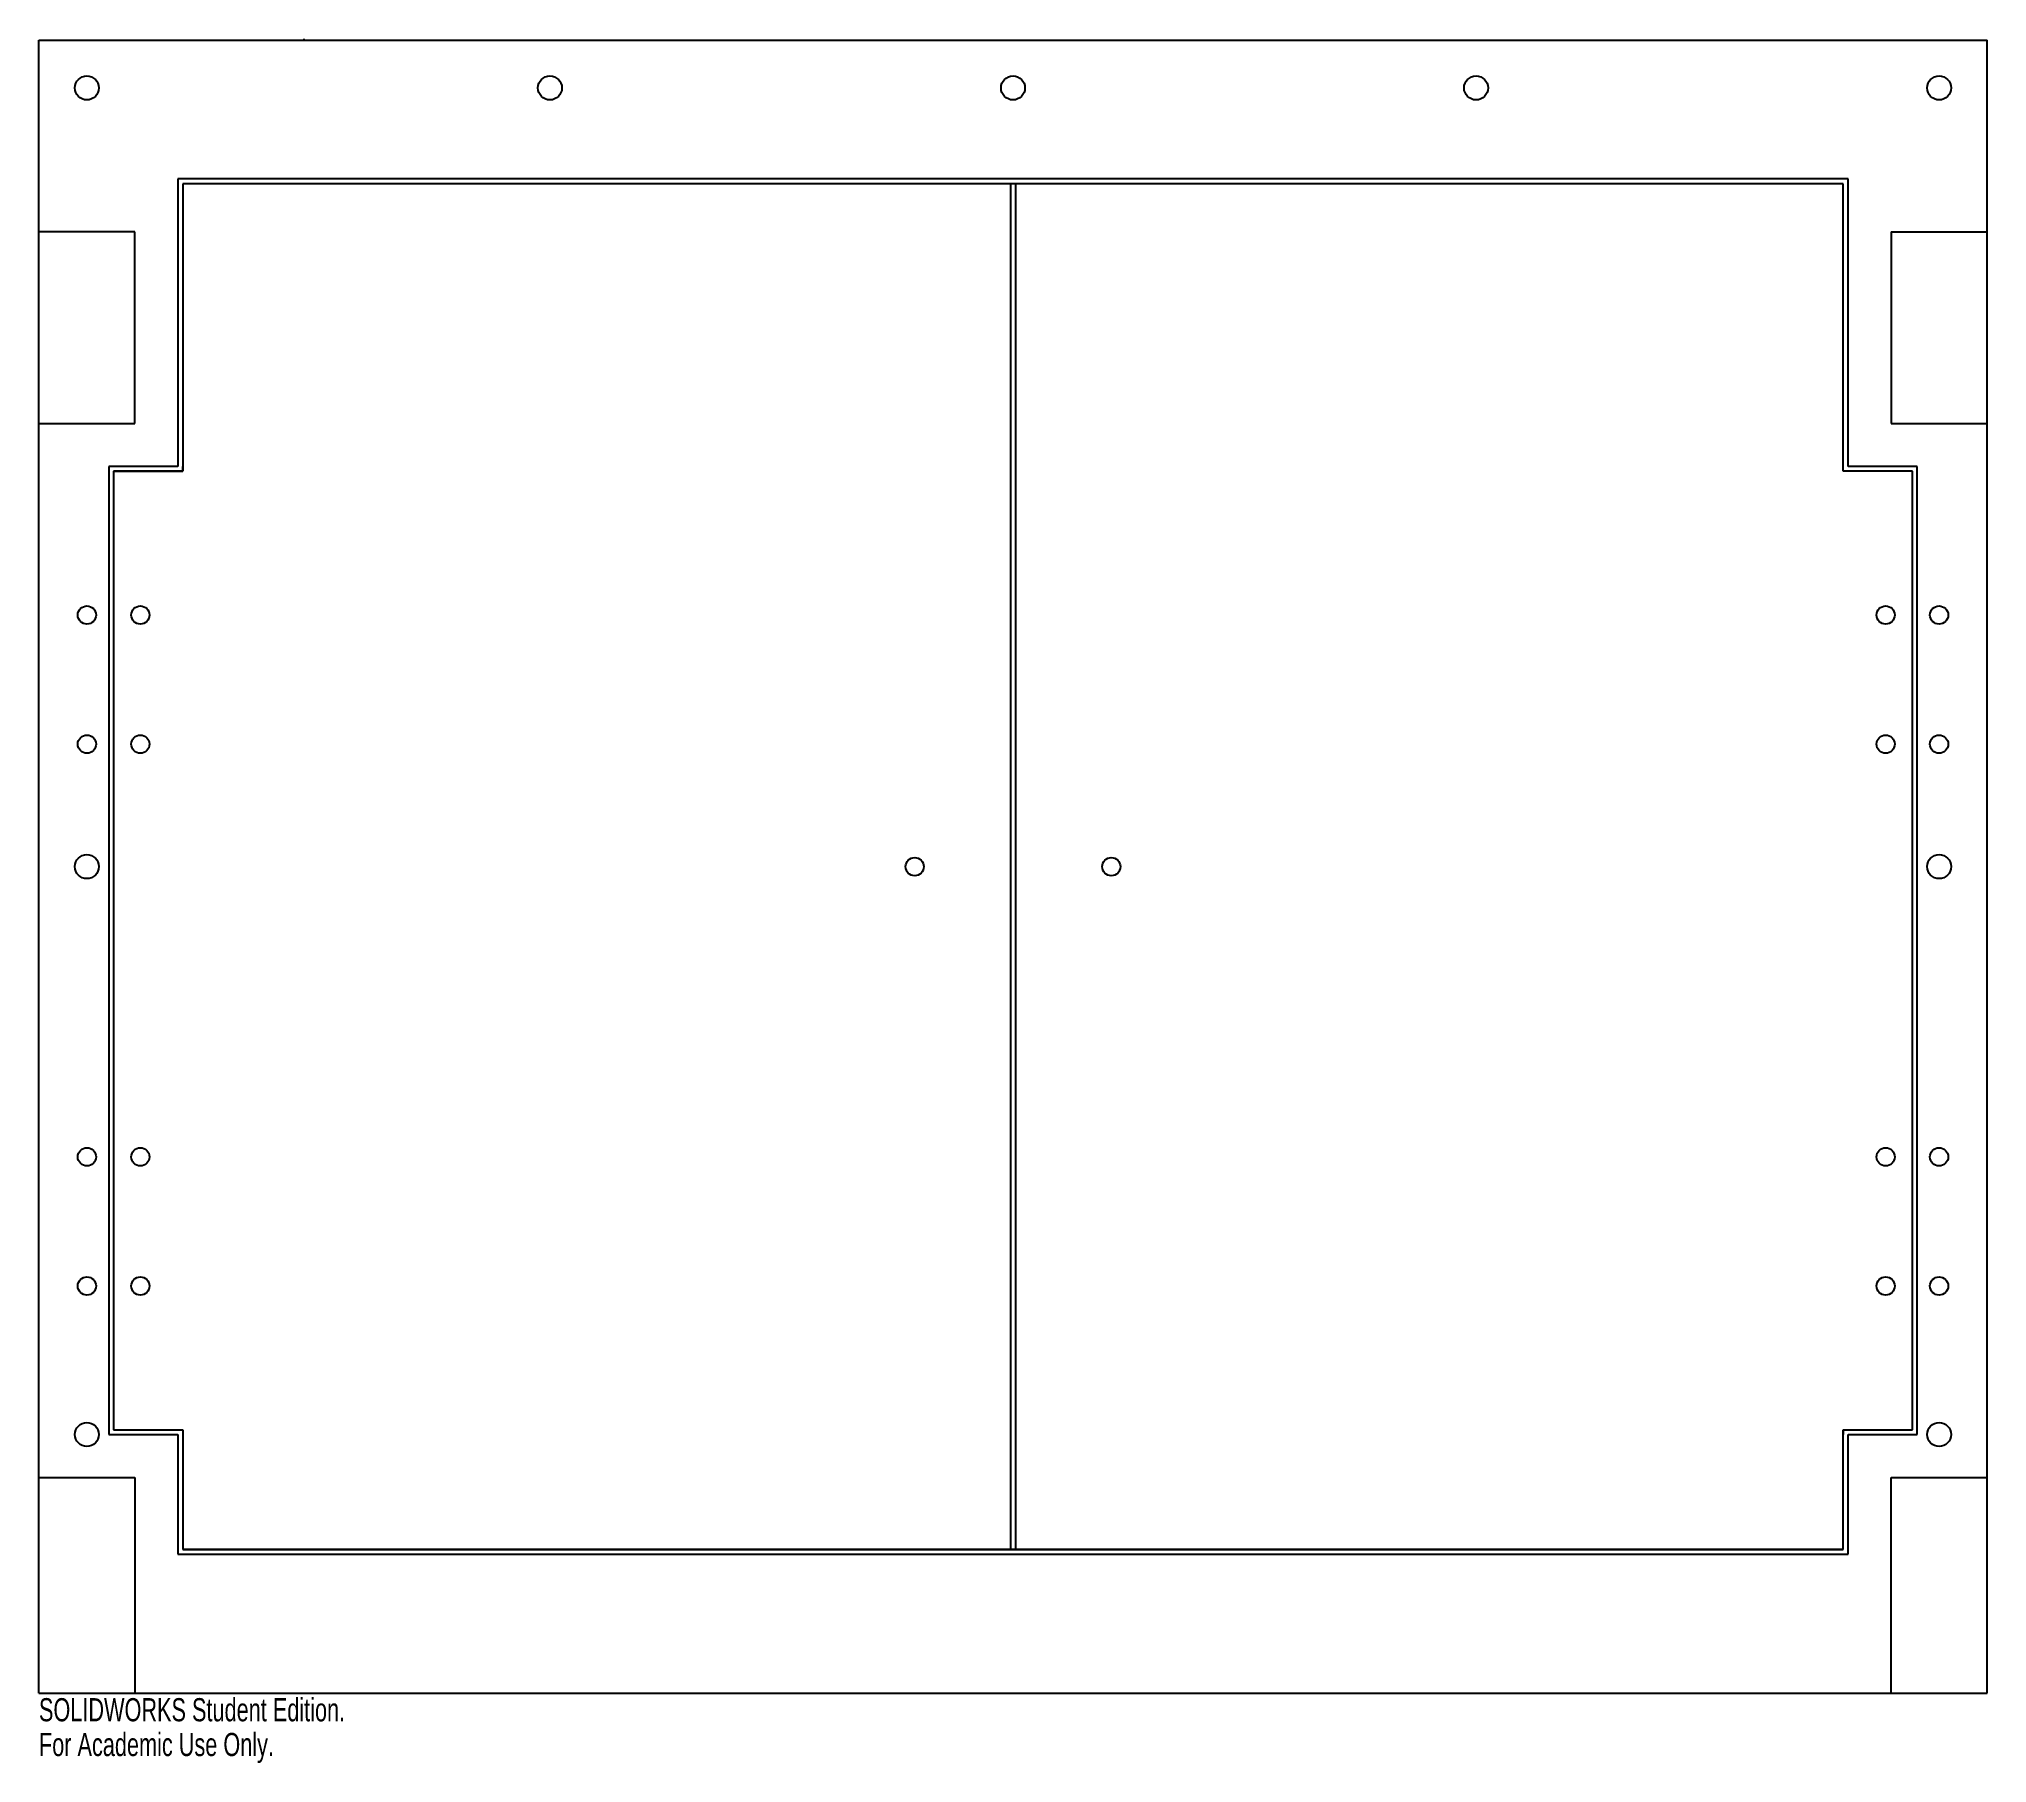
# Model space of a CAD drawing. Header units: millimetres. Extents: x 0 to 406, y -15 to 345.
import ezdxf

# ---------------------------------------------------------------- set-up
doc = ezdxf.new("R2010")
doc.units = ezdxf.units.MM
doc.styles.add('SLDTEXTSTYLE0', font='TXT', dxfattribs={"width": 0.7})

msp = doc.modelspace()

# ---------------------------------------------------------------- linework, layer by layer
at = {"color": 7, "linetype": 'Continuous'}
for p, q in [((0, 0), (0, 345)), ((0, 345), (406.4, 345)), ((55.36, 345), (55.36, 345.22)), ((406.4, 0), (406.4, 345)), ((377.4, 316), (29, 316)), ((29, 316), (29, 256)), ((376.4, 315), (30, 315)), ((30, 315), (30, 255)), ((376.4, 315), (30, 315)), ((202.7, 315), (202.7, 30)), ((203.7, 315), (203.7, 30)), ((376.4, 255), (376.4, 315)), ((377.4, 256), (377.4, 316)), ((20, 305), (0, 305)), ((20, 265), (20, 305)), ((386.4, 305), (386.4, 265)), ((386.4, 305), (406.4, 305)), ((0, 265), (20, 265)), ((386.4, 265), (406.4, 265)), ((29, 256), (14.58, 256)), ((14.58, 256), (14.58, 54)), ((30, 255), (15.58, 255)), ((15.58, 255), (15.58, 55)), ((15.58, 255), (30, 255)), ((30, 255), (30, 256)), ((376.4, 255), (376.4, 256)), ((390.82, 255), (376.4, 255)), ((390.82, 255), (376.4, 255)), ((391.82, 256), (377.4, 256)), ((390.82, 55), (390.82, 255)), ((391.82, 54), (391.82, 256)), ((14.58, 54), (29, 54)), ((15.58, 55), (30, 55)), ((15.58, 55), (30, 55)), ((29, 54), (29, 29)), ((30, 55), (30, 30)), ((30, 55), (30, 54)), ((376.4, 30), (376.4, 55)), ((376.4, 55), (390.82, 55)), ((376.4, 55), (390.82, 55)), ((376.4, 55), (376.4, 54)), ((377.4, 29), (377.4, 54)), ((377.4, 54), (391.82, 54)), ((0, 45), (20, 45)), ((20, 45), (20, 0)), ((386.4, 0), (386.4, 45)), ((386.4, 45), (406.4, 45)), ((29, 29), (377.4, 29)), ((30, 30), (376.4, 30)), ((376.4, 30), (30, 30)), ((0, 0), (406.4, 0))]:
    msp.add_line(p, q, dxfattribs=at)
for centre, radius in [((10, 335), 2.5), ((106.6, 335), 2.5), ((203.2, 335), 2.5), ((299.8, 335), 2.5), ((396.4, 335), 2.5), ((10, 225), 1.9), ((21.16, 225), 1.9), ((385.24, 225), 1.9), ((396.4, 225), 1.9), ((10, 198.06), 1.9), ((21.16, 198.06), 1.9), ((385.24, 198.06), 1.9), ((396.4, 198.06), 1.9), ((10, 172.5), 2.5), ((396.4, 172.5), 2.5), ((182.7, 172.5), 1.9), ((223.7, 172.5), 1.9), ((10, 111.94), 1.9), ((21.16, 111.94), 1.9), ((385.24, 111.94), 1.9), ((396.4, 111.94), 1.9), ((10, 85), 1.9), ((21.16, 85), 1.9), ((385.24, 85), 1.9), ((396.4, 85), 1.9), ((10, 54), 2.5), ((396.4, 54), 2.5)]:
    msp.add_circle(centre, radius, dxfattribs=at)

# ---------------------------------------------------------------- texts
at = {"color": 7, "linetype": 'Continuous', "char_height": 4.8336, "attachment_point": 1, "style": 'SLDTEXTSTYLE0'}
for s, insert in [('SOLIDWORKS Student Edition.', (0, -1.02)), ('For Academic Use Only.', (0, -8.27))]:
    msp.add_mtext(s, dxfattribs=dict(at, insert=insert))

doc.saveas('drawing.dxf')
